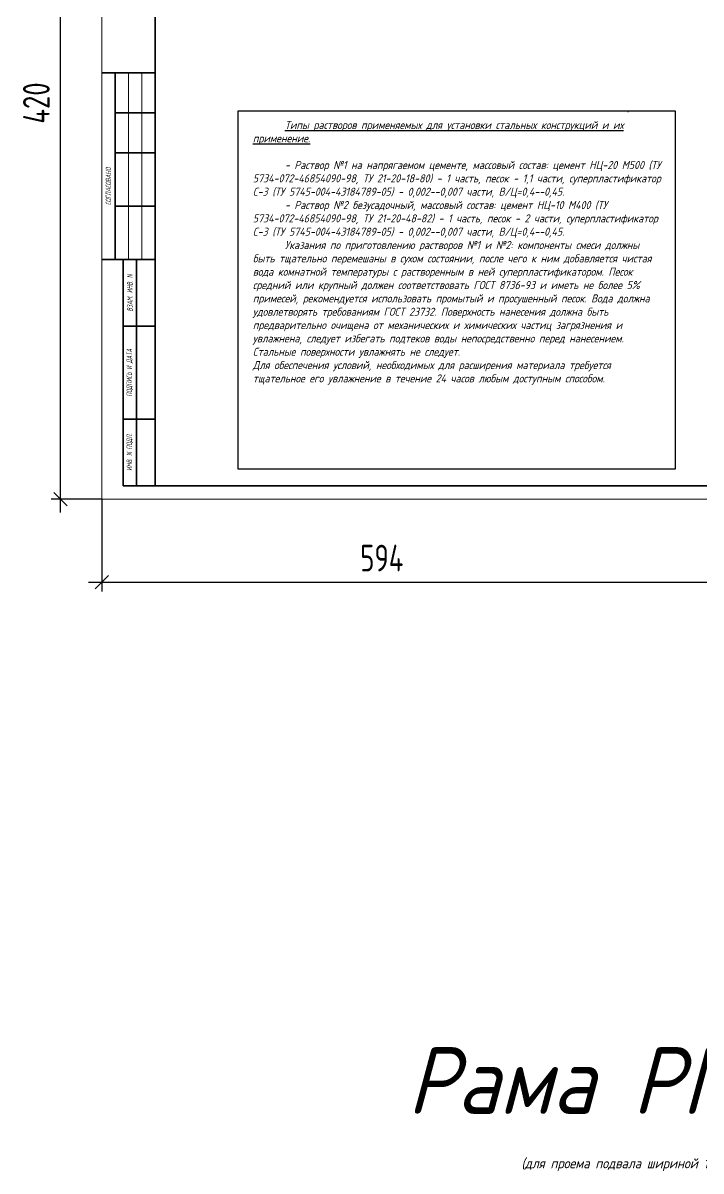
# Model space of a CAD drawing. Header units: millimetres. Extents: x 749182 to 2267578, y 70462 to 311449.
# Drawn here: x 2069329 to 2074414, y 179682 to 188292 of the extents above; entities that cross this region are included whole.
import ezdxf

# ---------------------------------------------------------------- set-up
doc = ezdxf.new("R2010")
doc.units = ezdxf.units.MM
doc.layers.get('Defpoints').update_dxf_attribs({"color": 255})
doc.layers.add('монолит', color=176, linetype='Continuous', lineweight=50)
doc.layers.add('Текст', color=7, linetype='Continuous')
doc.styles.add('GOST', font='', dxfattribs={"width": 0.8, "oblique": 10})
doc.styles.add('GOST 2.304_new', font='isocpeur.ttf', dxfattribs={"width": 0.9, "oblique": 15})
doc.styles.add('БДА100', font='romand.shx', dxfattribs={"width": 0.7})
doc.styles.get('GOST').set_extended_font_data('GOST type A')
doc.dimstyles.new('БДА1', dxfattribs={"dimtxt": 2, "dimasz": 1, "dimexe": 0.7, "dimexo": 0, "dimgap": 0.8, "dimtad": 1, "dimdec": 0, "dimrnd": 1, "dimzin": 0, "dimdsep": 46, "dimtxsty": 'БДА100', "dimblk": 'OBLIQUE', "dimcen": 2, "dimdle": 1, "dimadec": 0, "dimazin": 0, "dimtfac": 1, "dimtdec": 0, "dimtmove": 1, "dimatfit": 3, "dimldrblk": 'NONE', "dimfxl": 0, "dimtolj": 1, "dimtzin": 0, "dimlwd": -1, "dimlwe": -1, "dimarcsym": 0})

# ---------------------------------------------------------------- blocks, each defined once
blk = doc.blocks.new('_Oblique')
at = {"color": 0, "linetype": 'ByBlock', "lineweight": -2}
blk.add_line((-0.5, -0.5), (0.5, 0.5), dxfattribs=at)
blk = doc.blocks.new('*D714')
at = {"layer": 'Defpoints', "color": 0, "transparency": 16777216}
for p, q in [((0, 0), (0, -34.62)), ((594, 0), (594, -34.62)), ((-5, -31.12), (599, -31.12))]:
    blk.add_line(p, q, dxfattribs=at)
for p in [(0, 0), (594, 0), (594, -31.12)]:
    blk.add_point(p, dxfattribs=at)
at = {"layer": 'Defpoints', "color": 0, "transparency": 16777216, "xscale": 5, "yscale": 5, "zscale": 5, "rotation": 180}
blk.add_blockref('_Oblique', (0, -31.12), dxfattribs=at)
at = {"layer": 'Defpoints', "color": 0, "transparency": 16777216, "xscale": 5, "yscale": 5, "zscale": 5}
blk.add_blockref('_Oblique', (594, -31.12), dxfattribs=at)
at = {"layer": 'Defpoints', "color": 0, "lineweight": 0, "transparency": 16777216, "insert": (105, -22.12), "char_height": 10, "attachment_point": 5, "style": 'БДА100'}
blk.add_mtext('\\A1;594', dxfattribs=at)
blk = doc.blocks.new('_None')
blk = doc.blocks.new('*D715')
at = {"layer": 'Defpoints', "color": 0, "transparency": 16777216}
for p, q in [((-15.52, -5), (-15.52, 425)), ((0, 420), (-19.02, 420)), ((0, 0), (-19.02, 0))]:
    blk.add_line(p, q, dxfattribs=at)
for p in [(-15.52, 420), (0, 420), (0, 0)]:
    blk.add_point(p, dxfattribs=at)
at = {"layer": 'Defpoints', "color": 0, "transparency": 16777216, "xscale": 5, "yscale": 5, "zscale": 5}
for p, rotation in [((-15.52, 420), 90), ((-15.52, 0), 270)]:
    blk.add_blockref('_Oblique', p, dxfattribs=dict(at, rotation=rotation))
at = {"layer": 'Defpoints', "color": 0, "lineweight": 0, "transparency": 16777216, "insert": (-24.52, 148.5), "char_height": 10, "attachment_point": 5, "rotation": 90, "style": 'БДА100'}
blk.add_mtext('\\A1;420', dxfattribs=at)
blk = doc.blocks.new('*U713')
at = {"color": 44, "lineweight": 20, "ltscale": 10}
for p, q in [((0, 420), (0, 0)), ((0, 0), (594, 0))]:
    blk.add_line(p, q, dxfattribs=at)
at = {"color": 137, "lineweight": 35, "ltscale": 10}
for p, q in [((20, 415), (20, 5)), ((0, 159.8), (20, 159.8)), ((5, 89.8), (5, 159.8)), ((5, 144.8), (20, 144.8)), ((5, 129.8), (20, 129.8)), ((5, 109.8), (20, 109.8)), ((0, 89.8), (20, 89.8)), ((8.04, 89.8), (8.04, 5)), ((13.02, 89.8), (13.02, 5)), ((8.04, 64.8), (20, 64.8)), ((8.04, 30), (20, 30)), ((8.04, 5), (589, 5))]:
    blk.add_line(p, q, dxfattribs=at)
at = {"color": 44, "lineweight": 13}
for p, q in [((10, 89.8), (10, 159.8)), ((15, 89.8), (15, 159.8))]:
    blk.add_line(p, q, dxfattribs=at)
at = {"color": 0, "lineweight": 13, "char_height": 2.0408, "attachment_point": 5, "rotation": 90, "style": 'GOST'}
for s, insert, width in [('СОГЛАСОВАНО', (2.49, 117.3), 55), ('ВЗАМ. ИНВ. N', (10.53, 77.3), 25), ('ПОДПИСЬ И ДАТА', (10.53, 47.4), 34.7978), ('ИНВ. N ПОДЛ.', (10.53, 17.6), 24.8009)]:
    blk.add_mtext(s, dxfattribs=dict(at, insert=insert, width=width))
at = {"color": 44, "lineweight": 13, "style": 'GOST', "oblique": 10, "width": 0.8}
for tag in ['ФОРМАТВЕРТ', 'ФОРМАТГОРИЗ']:
    blk.add_attdef(tag, (542.98, 1.6), '', height=2, dxfattribs=at)
at = {"layer": 'Defpoints', "color": 251, "lineweight": 0}
dim = blk.add_linear_dim(base=(-15.52, 420), p1=(0, 0), p2=(0, 420), angle=90, dimstyle='БДА1', override={"dimscale": 5}, dxfattribs=at)
dim.commit()
dim.dimension.update_dxf_attribs({"geometry": '*D715', "text_midpoint": (-15.52, 148.5), "dimtype": 128})
dim = blk.add_linear_dim(base=(594, -31.12), p1=(0, 0), p2=(594, 0), dimstyle='БДА1', override={"dimscale": 5}, dxfattribs=at)
dim.commit()
dim.dimension.update_dxf_attribs({"geometry": '*D714', "text_midpoint": (105, -31.12), "dimtype": 128})

msp = doc.modelspace()

# ---------------------------------------------------------------- linework, layer by layer
at = {"layer": 'монолит', "lineweight": 25, "ltscale": 100}
msp.add_line((2073865.4622, 187627.7266), (2073868.8348, 187627.7266), dxfattribs=at)
at = {"layer": 'Текст', "ltscale": 20}
msp.add_lwpolyline([(2070943.0769, 187633.2864), (2074219.4649, 187633.2864), (2074219.4649, 184946.0411), (2070943.0769, 184946.0411)], close=True, dxfattribs=at)

# ---------------------------------------------------------------- block references
at = {"xscale": 20, "yscale": 20, "zscale": 20}
msp.add_blockref('*U713', (2069920.0876, 184721.2735), dxfattribs=at)

# ---------------------------------------------------------------- texts
at = {"layer": 'Текст', "ltscale": 20, "insert": (2071052.7792, 187556.3729), "char_height": 60, "width": 3055.115397, "attachment_point": 1, "style": 'GOST 2.304_new'}
msp.add_mtext('^I{\\LТипы растворов применяемых для установки стальных конструкций и их применение.\\P}\\P^I- Раствор №1 на напрягаемом цементе, массовый состав: цемент НЦ-20 М500 (ТУ 5734-072-46854090-98, ТУ 21-20-18-80) - 1 часть, песок - 1,1 части, суперпластификатор С-3 (ТУ 5745-004-43184789-05) - 0,002--0,007 части, В/Ц=0,4--0,45. \\P^I- Раствор №2 безусадочный, массовый состав: цемент НЦ-10 М400 (ТУ 5734-072-46854090-98, ТУ 21-20-48-82) - 1 часть, песок - 2 части, суперпластификатор С-3 (ТУ 5745-004-43184789-05) - 0,002--0,007 части, В/Ц=0,4--0,45.\\P^IУказания по приготовлению растворов №1 и №2: компоненты смеси должны быть тщательно перемешаны в сухом состоянии, после чего к ним добавляется чистая вода комнатной температуры с растворенным в ней суперпластификатором. Песок средний или крупный должен соответствовать ГОСТ 8736-93 и иметь не более 5% примесей, рекомендуется использовать промытый и просушенный песок. Вода должна удовлетворять требованиям ГОСТ 23732. Поверхность нанесения должна быть предварительно очищена от механических и химических частиц загрязнения и увлажнена, следует избегать подтеков воды непосредственно перед нанесением. Стальные поверхности увлажнять не следует.\\PДля обеспечения условий, необходимых для расширения материала требуется тщательное его увлажнение в течение 24 часов любым доступным способом.', dxfattribs=at)
at = {"layer": 'Текст', "lineweight": 30, "ltscale": 20, "insert": (2071336.5075, 180610.8279), "char_height": 100, "attachment_point": 1, "style": 'GOST 2.304_new'}
msp.add_mtext_dynamic_manual_height_columns('\\pi874.266;{\\H5x;Рама РМ-5 \\P\\pi1729.956;\\H0.15x;(для проема подвала шириной 1390)}', width=5031.480346, gutter_width=125, heights=[0], dxfattribs=at)

doc.saveas('drawing.dxf')
